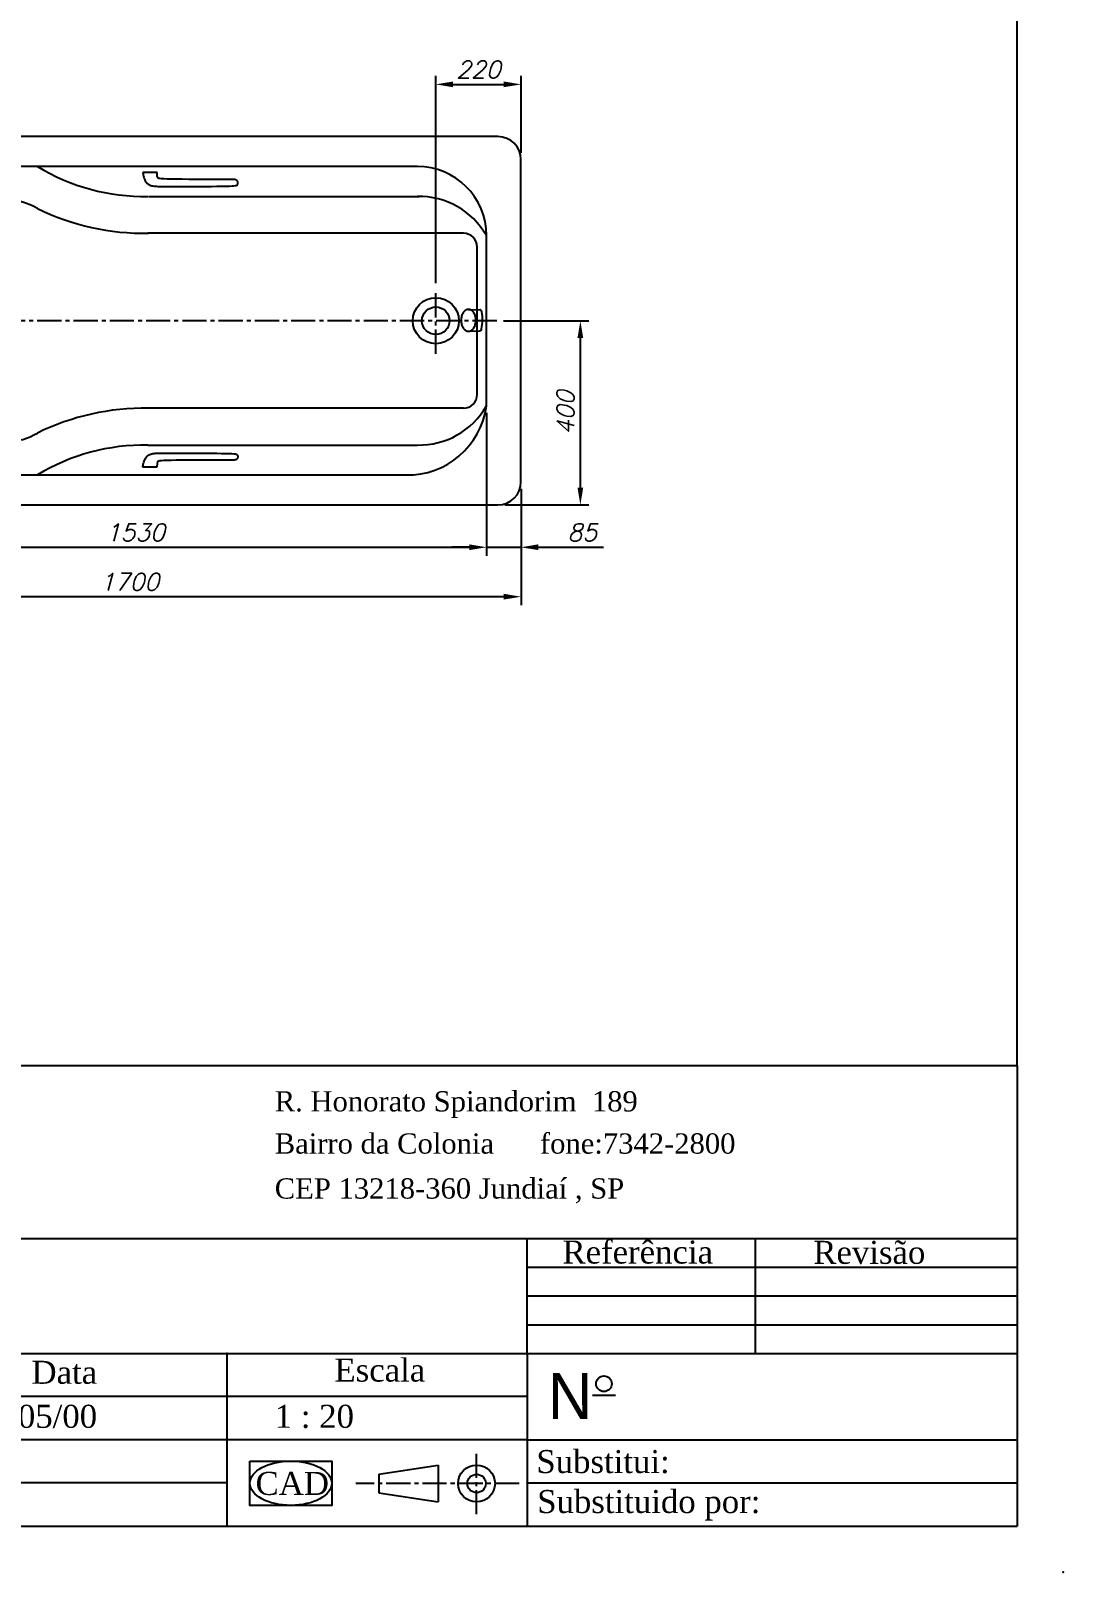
# Model space of a CAD drawing. Extents: x -5391 to -1191, y -1050 to 4890.
# Drawn here: x -3432 to -1191, y -1050 to 2298 of the extents above; entities that cross this region are included whole.
import ezdxf

# ---------------------------------------------------------------- set-up
doc = ezdxf.new("R2010")
doc.units = 0
doc.header["$LTSCALE"] = 70
doc.header["$MEASUREMENT"] = 0
doc.linetypes.add('CENTER2', pattern=[1.125, 0.75, -0.125, 0.125, -0.125])
doc.layers.get('DEFPOINTS').update_dxf_attribs({"linetype": 'CONTINUOUS'})
for name, color, linetype in [('CENTRO', 1, 'CENTER2'), ('ESTREITA', 1, 'CONTINUOUS'), ('FINA', 7, 'CONTINUOUS'), ('LARGA', 7, 'CONTINUOUS'), ('RAHMEN07', 5, 'CONTINUOUS')]:
    doc.layers.add(name, color=color, linetype=linetype)
doc.styles.add('FA', font='TIMES.TTF')
doc.styles.add('FABIO', font='romans.shx', dxfattribs={"oblique": 15})
doc.dimstyles.new('FABIO_AGUIAR', dxfattribs={"dimscale": 15, "dimtxt": 2.5, "dimasz": 2.5, "dimexe": 1.25, "dimexo": 1, "dimgap": 0.9, "dimtad": 1, "dimtxsty": 'FABIO', "dimcen": 2.5, "dimclrt": 3, "dimazin": 3, "dimtfac": 1, "dimtmove": 0, "dimatfit": 3, "dimtolj": 1, "dimtzin": 0})

# ---------------------------------------------------------------- blocks, each defined once
blk = doc.blocks.new('*D0')
at = {"layer": 'DEFPOINTS', "color": 0}
for p in [(-2420.7, 1668), (-2239, 1668), (-2417.9, 1268)]:
    blk.add_point(p, dxfattribs=at)
at = {"layer": 'ESTREITA', "color": 0}
for p, q in [((-2405.7, 1668), (-2220.3, 1668)), ((-2239, 1305.5), (-2239, 1630.5)), ((-2402.9, 1268), (-2220.3, 1268))]:
    blk.add_line(p, q, dxfattribs=at)
for points in [[(-2245.3, 1630.5), (-2232.8, 1630.5), (-2239, 1668)], [(-2245.3, 1305.5), (-2232.8, 1305.5), (-2239, 1268)]]:
    blk.add_solid(points, dxfattribs=at)
at = {"layer": 'ESTREITA', "color": 3, "insert": (-2271.3, 1468), "char_height": 37.5, "attachment_point": 5, "rotation": 90, "style": 'FABIO'}
blk.add_mtext('\\A1;400', dxfattribs=at)
blk = doc.blocks.new('*D1')
at = {"layer": 'DEFPOINTS', "color": 0}
for p in [(-2367.9, 2181.4), (-2367.9, 2018), (-2552.9, 1734.6)]:
    blk.add_point(p, dxfattribs=at)
at = {"layer": 'ESTREITA', "color": 0}
for p, q in [((-2552.9, 1749.6), (-2552.9, 2200.2)), ((-2515.4, 2181.4), (-2405.4, 2181.4)), ((-2367.9, 2033), (-2367.9, 2200.2))]:
    blk.add_line(p, q, dxfattribs=at)
for points in [[(-2515.4, 2187.7), (-2515.4, 2175.2), (-2552.9, 2181.4)], [(-2405.4, 2187.7), (-2405.4, 2175.2), (-2367.9, 2181.4)]]:
    blk.add_solid(points, dxfattribs=at)
at = {"layer": 'ESTREITA', "color": 3, "insert": (-2460.4, 2213.7), "char_height": 37.5, "attachment_point": 5, "style": 'FABIO'}
blk.add_mtext('\\A1;220', dxfattribs=at)
blk = doc.blocks.new('*D2')
at = {"layer": 'DEFPOINTS', "color": 0}
for p in [(-4067.9, 1318), (-2367.9, 1318), (-4067.9, 1068.6)]:
    blk.add_point(p, dxfattribs=at)
at = {"layer": 'ESTREITA', "color": 0}
for p, q in [((-4067.9, 1303), (-4067.9, 1049.9)), ((-2367.9, 1303), (-2367.9, 1049.9)), ((-2405.4, 1068.6), (-4030.4, 1068.6))]:
    blk.add_line(p, q, dxfattribs=at)
for points in [[(-4030.4, 1074.9), (-4030.4, 1062.4), (-4067.9, 1068.6)], [(-2405.4, 1074.9), (-2405.4, 1062.4), (-2367.9, 1068.6)]]:
    blk.add_solid(points, dxfattribs=at)
at = {"layer": 'ESTREITA', "color": 3, "insert": (-3217.9, 1100.9), "char_height": 37.5, "attachment_point": 5, "style": 'FABIO'}
blk.add_mtext('\\A1;1700', dxfattribs=at)
blk = doc.blocks.new('*D3')
at = {"layer": 'DEFPOINTS', "color": 0}
for p in [(-3967.9, 1633), (-2442.9, 1483), (-2442.9, 1176)]:
    blk.add_point(p, dxfattribs=at)
at = {"layer": 'ESTREITA', "color": 0}
for p, q in [((-3967.9, 1618), (-3967.9, 1157.3)), ((-2442.9, 1468), (-2442.9, 1157.3)), ((-3930.4, 1176), (-2480.4, 1176))]:
    blk.add_line(p, q, dxfattribs=at)
for points in [[(-3930.4, 1182.3), (-3930.4, 1169.8), (-3967.9, 1176)], [(-2480.4, 1182.3), (-2480.4, 1169.8), (-2442.9, 1176)]]:
    blk.add_solid(points, dxfattribs=at)
at = {"layer": 'ESTREITA', "color": 3, "insert": (-3205.4, 1208.3), "char_height": 37.5, "attachment_point": 5, "style": 'FABIO'}
blk.add_mtext('\\A1;1530', dxfattribs=at)
blk = doc.blocks.new('*D4')
at = {"layer": 'DEFPOINTS', "color": 0}
for p in [(-2442.9, 1468), (-2367.9, 1318), (-2442.9, 1176)]:
    blk.add_point(p, dxfattribs=at)
at = {"layer": 'ESTREITA', "color": 0}
for p, q in [((-2442.9, 1453), (-2442.9, 1157.3)), ((-2367.9, 1303), (-2367.9, 1157.3)), ((-2480.4, 1176), (-2517.9, 1176)), ((-2442.9, 1176), (-2367.9, 1176)), ((-2330.4, 1176), (-2188.6, 1176))]:
    blk.add_line(p, q, dxfattribs=at)
for points in [[(-2480.4, 1182.3), (-2480.4, 1169.8), (-2442.9, 1176)], [(-2330.4, 1182.3), (-2330.4, 1169.8), (-2367.9, 1176)]]:
    blk.add_solid(points, dxfattribs=at)
at = {"layer": 'ESTREITA', "color": 3, "insert": (-2234.8, 1208.3), "char_height": 37.5, "attachment_point": 5, "style": 'FABIO'}
blk.add_mtext('\\A1;85', dxfattribs=at)

msp = doc.modelspace()

# ---------------------------------------------------------------- linework, layer by layer
at = {"layer": 'CENTRO'}
for p, q in [((-2552.927, 1596.331), (-2552.927, 1734.551)), ((-2420.727, 1667.989), (-4114.657, 1667.989)), ((-2464.314, -924.297), (-2464.314, -785.271)), ((-2371.873, -857.495), (-2726.225, -857.495))]:
    msp.add_line(p, q, dxfattribs=at)
at = {"layer": 'FINA'}
for p, q in [((-1290.732, 49.896), (-5034.732, 49.896)), ((-5034.732, -325.104), (-1290.732, -325.104)), ((-2354.466, -575.104), (-2354.466, -325.104)), ((-1858.599, -575.104), (-1858.599, -325.104)), ((-2354.466, -387.604), (-1290.732, -387.604)), ((-2354.466, -450.104), (-1290.732, -450.104)), ((-2354.466, -512.604), (-1290.732, -512.604)), ((-5034.732, -575.104), (-1290.732, -575.104)), ((-3006.532, -575.104), (-3006.532, -950.104)), ((-2354.466, -575.104), (-2354.466, -950.104)), ((-2354.466, -668.854), (-5034.732, -668.854)), ((-2212.8, -665.736), (-2163.063, -665.736)), ((-2354.466, -762.604), (-5034.732, -762.604)), ((-2354.466, -762.604), (-1290.732, -762.604)), ((-2676.57, -837.495), (-2547.599, -817.495)), ((-2547.599, -817.495), (-2547.599, -897.495)), ((-3006.532, -856.354), (-5034.732, -856.354)), ((-2676.57, -837.492), (-2676.57, -877.495)), ((-2354.466, -856.354), (-1290.732, -856.354)), ((-2354.466, -856.354), (-2354.466, -856.354)), ((-2676.57, -877.495), (-2547.599, -897.495)), ((-5034.732, -950.104), (-1290.732, -950.104))]:
    msp.add_line(p, q, dxfattribs=at)
for centre, radius in [((-2187.931, -640.898), 16.935), ((-2464.314, -857.495), 40), ((-2464.314, -857.495), 20)]:
    msp.add_circle(centre, radius, dxfattribs=at)
for p in [(-2354.466, -387.604), (-2354.466, -450.104), (-2354.466, -512.604), (-3006.532, -575.104), (-2354.466, -668.854), (-2354.466, -762.604), (-2354.466, -856.354)]:
    msp.add_point(p, dxfattribs=at)
at = {"layer": 'FINA', "linetype": 'CONTINUOUS'}
msp.add_point((-1190.732, -1050.104), dxfattribs=at)
at = {"layer": 'LARGA'}
for p, q in [((-2417.927, 2067.989), (-4017.927, 2067.989)), ((-2367.927, 1317.989), (-2367.927, 2017.989)), ((-2592.927, 2002.989), (-3533.734, 2002.989)), ((-3158.162, 1990.099), (-3188.988, 1990.099)), ((-3176.397, 1938.015), (-2588.032, 1938.015)), ((-2492.927, 1857.989), (-3177.927, 1857.989)), ((-2442.927, 1482.989), (-2442.927, 1852.989)), ((-2462.927, 1507.989), (-2462.927, 1827.989)), ((-2482.577, 1692.676), (-2457.632, 1691.805)), ((-2483.175, 1645.217), (-2458.119, 1646.092)), ((-2492.927, 1477.989), (-3177.927, 1477.989)), ((-3177.927, 1397.989), (-2592.927, 1397.989)), ((-3158.314, 1350.106), (-3189.14, 1350.121)), ((-3527.927, 1332.989), (-2617.927, 1332.989)), ((-4017.927, 1267.989), (-2417.927, 1267.989))]:
    msp.add_line(p, q, dxfattribs=at)
at = {"layer": 'LARGA', "linetype": 'CONTINUOUS'}
msp.add_line((-1290.732, 49.896), (-1290.732, -950.104), dxfattribs=at)
at = {"layer": 'LARGA'}
for points in [[(-3188.988, 1990.099), (-3188.75, 1988.696), (-3188.408, 1986.832), (-3187.954, 1984.612), (-3187.378, 1982.144), (-3186.671, 1979.534), (-3185.826, 1976.889), (-3184.833, 1974.314), (-3183.682, 1971.918), (-3182.369, 1969.784), (-3180.899, 1967.917), (-3179.281, 1966.298), (-3177.523, 1964.91), (-3175.636, 1963.735), (-3173.627, 1962.756), (-3171.505, 1961.954), (-3169.28, 1961.312), (-3166.956, 1960.812), (-3164.526, 1960.436), (-3161.978, 1960.167), (-3159.299, 1959.986), (-3156.478, 1959.877), (-3153.504, 1959.82), (-3150.363, 1959.8), (-3147.045, 1959.797), (-3143.512, 1959.797), (-3139.63, 1959.797), (-3135.239, 1959.797), (-3130.179, 1959.797), (-3124.289, 1959.797), (-3117.411, 1959.797), (-3109.383, 1959.797), (-3100.047, 1959.797), (-3089.339, 1959.798), (-3077.583, 1959.805), (-3065.199, 1959.823), (-3052.608, 1959.86), (-3040.23, 1959.92), (-3028.485, 1960.01), (-3017.795, 1960.135), (-3008.579, 1960.302), (-3001.151, 1960.516), (-2995.393, 1960.783), (-2991.08, 1961.11), (-2987.986, 1961.501), (-2985.888, 1961.964), (-2984.559, 1962.503), (-2983.776, 1963.126), (-2983.312, 1963.837), (-2982.98, 1964.638), (-2982.743, 1965.51), (-2982.601, 1966.429), (-2982.554, 1967.372), (-2982.601, 1968.315), (-2982.743, 1969.235), (-2982.98, 1970.107), (-2983.312, 1970.907), (-2983.737, 1971.619), (-2984.251, 1972.241), (-2984.849, 1972.781), (-2985.523, 1973.243), (-2986.268, 1973.635), (-2987.078, 1973.961), (-2987.948, 1974.229), (-2988.871, 1974.443), (-2989.888, 1974.609), (-2991.232, 1974.735), (-2993.179, 1974.824), (-2996.009, 1974.885), (-2999.999, 1974.921), (-3005.429, 1974.94), (-3012.576, 1974.947), (-3021.718, 1974.948), (-3032.993, 1974.949), (-3045.967, 1974.956), (-3060.066, 1974.974), (-3074.717, 1975.011), (-3089.343, 1975.071), (-3103.371, 1975.161), (-3116.227, 1975.286), (-3127.336, 1975.453), (-3136.265, 1975.668), (-3143.152, 1975.946), (-3148.273, 1976.301), (-3151.909, 1976.747), (-3154.336, 1977.3), (-3155.833, 1977.974), (-3156.679, 1978.784), (-3157.151, 1979.745), (-3157.485, 1980.864), (-3157.736, 1982.109), (-3157.915, 1983.443), (-3158.036, 1984.827), (-3158.109, 1986.224), (-3158.146, 1987.593), (-3158.16, 1988.898), (-3158.162, 1990.099)], [(-3189.14, 1350.121), (-3188.901, 1351.523), (-3188.558, 1353.388), (-3188.103, 1355.607), (-3187.525, 1358.074), (-3186.818, 1360.684), (-3185.971, 1363.329), (-3184.977, 1365.903), (-3183.825, 1368.299), (-3182.511, 1370.432), (-3181.04, 1372.299), (-3179.421, 1373.917), (-3177.663, 1375.304), (-3175.775, 1376.478), (-3173.765, 1377.456), (-3171.643, 1378.257), (-3169.418, 1378.898), (-3167.094, 1379.397), (-3164.664, 1379.772), (-3162.115, 1380.04), (-3159.436, 1380.219), (-3156.615, 1380.327), (-3153.64, 1380.382), (-3150.5, 1380.401), (-3147.181, 1380.402), (-3143.649, 1380.401), (-3139.767, 1380.399), (-3135.376, 1380.397), (-3130.316, 1380.394), (-3124.426, 1380.391), (-3117.548, 1380.388), (-3109.52, 1380.384), (-3100.184, 1380.379), (-3089.476, 1380.373), (-3077.72, 1380.361), (-3065.336, 1380.336), (-3052.745, 1380.293), (-3040.367, 1380.227), (-3028.622, 1380.132), (-3017.932, 1380.001), (-3008.716, 1379.83), (-3001.288, 1379.612), (-2995.53, 1379.342), (-2991.217, 1379.014), (-2988.124, 1378.621), (-2986.026, 1378.157), (-2984.698, 1377.617), (-2983.914, 1376.994), (-2983.451, 1376.282), (-2983.12, 1375.481), (-2982.883, 1374.609), (-2982.741, 1373.69), (-2982.694, 1372.747), (-2982.742, 1371.804), (-2982.885, 1370.885), (-2983.122, 1370.013), (-2983.454, 1369.212), (-2983.88, 1368.501), (-2984.394, 1367.879), (-2984.992, 1367.34), (-2985.666, 1366.877), (-2986.412, 1366.486), (-2987.222, 1366.16), (-2988.092, 1365.893), (-2989.015, 1365.68), (-2990.032, 1365.513), (-2991.376, 1365.389), (-2993.323, 1365.3), (-2996.153, 1365.241), (-3000.143, 1365.207), (-3005.573, 1365.19), (-3012.72, 1365.187), (-3021.863, 1365.19), (-3033.137, 1365.195), (-3046.111, 1365.194), (-3060.211, 1365.182), (-3074.861, 1365.153), (-3089.487, 1365.1), (-3103.516, 1365.017), (-3116.372, 1364.898), (-3127.481, 1364.737), (-3136.41, 1364.526), (-3143.297, 1364.251), (-3148.418, 1363.899), (-3152.054, 1363.455), (-3154.481, 1362.903), (-3155.979, 1362.229), (-3156.825, 1361.42), (-3157.298, 1360.459), (-3157.632, 1359.341), (-3157.884, 1358.095), (-3158.064, 1356.761), (-3158.185, 1355.377), (-3158.259, 1353.981), (-3158.297, 1352.611), (-3158.311, 1351.307), (-3158.314, 1350.106)]]:
    msp.add_lwpolyline(points, dxfattribs=at)
msp.add_lwpolyline([(-2481.98, 1645.259, 0.13745257), (-2476.158, 1646.891, 0.10702438), (-2470.568, 1652.2, 0.08091524), (-2467.144, 1659.541, 0.06885309), (-2465.841, 1668.955, 0.06885309), (-2467.144, 1678.369, 0.08091524), (-2470.568, 1685.71, 0.10702438), (-2476.158, 1691.019, 0.13745257), (-2481.98, 1692.651, 0.13745257), (-2487.803, 1691.019, 0.10702438), (-2493.393, 1685.71, 0.08091524), (-2496.817, 1678.369, 0.06885309), (-2498.12, 1668.955, 0.06885309), (-2496.817, 1659.541, 0.08091524), (-2493.393, 1652.2, 0.10702438), (-2487.803, 1646.891, 0.13745257)], format="xyb", close=True, dxfattribs=at)
for radius in [50, 30]:
    msp.add_circle((-2552.927, 1667.989), radius, dxfattribs=at)
for centre, radius, start, end in [((-2417.927, 2017.989), 50, 0, 90), ((-3184.962, 2387.593), 449.659, 238.795524, 270.896339), ((-2592.927, 1852.989), 150, 0, 90), ((-3486.348, 1797.229), 133.548, 59.180911, 117.823945), ((-3184.962, 2387.593), 529.659, 243.906282, 270.896339), ((-2589.564, 1769.072), 168.951, 29.78164, 91.140796), ((-2492.927, 1827.989), 30, 0, 90), ((-2457.806, 1686.808), 5, 8.402137, 88), ((-2568.519, 1670.456), 116.913, 350.035024, 8.402137), ((-2458.294, 1651.089), 5, 272, 350.035024), ((-2492.927, 1507.989), 30, 270, 0), ((-3184.962, 948.384), 529.659, 89.103661, 116.093718), ((-2614.499, 1506.072), 173.117, 268.865124, 352.337465), ((-2589.564, 1566.906), 168.951, 268.859204, 330.21836), ((-3486.348, 1538.749), 133.548, 242.176055, 300.819089), ((-3184.962, 948.384), 449.659, 89.103661, 121.204476), ((-2417.927, 1317.989), 50, 270, 0)]:
    msp.add_arc(centre, radius, start, end, dxfattribs=at)
at = {"layer": 'RAHMEN07'}
msp.add_line((-1290.732, 49.896), (-1290.732, 4789.896), dxfattribs=at)
msp.add_lwpolyline([(-2956.485, -808.802), (-2778.643, -808.802), (-2778.643, -905.065), (-2956.485, -905.065)], close=True, dxfattribs=at)
msp.add_ellipse((-2867.564, -856.933), major_axis=(-88.921, 0), ratio=0.54128028, dxfattribs=at)

# ---------------------------------------------------------------- texts
at = {"layer": 'FINA', "style": 'FA'}
for s, height, p in [('R. Honorato Spiandorim  189', 44, (-2902.604, -49.383)), ('Bairro da Colonia      fone:7342-2800', 44, (-2902.604, -141.05)), ('CEP 13218-360 Jundiaí , SP', 44, (-2902.603, -238.678)), ('Referência', 50, (-2277.95, -379.772)), ('Revisão', 50, (-1733.275, -380.404)), ('Data', 50, (-3430.751, -640.943)), ('Escala', 50, (-2772.939, -636.141)), ('25/05/00', 50, (-3556.79, -736.598)), ('1 : 20', 50, (-2902.574, -736.598)), ('Substitui:', 50, (-2334.572, -834.804)), ('CAD', 50, (-2944.246, -882.305)), ('Substituido por:', 50, (-2332.738, -921.638))]:
    msp.add_text(s, height=height, dxfattribs=at).set_placement(p)
at = {"layer": 'FINA'}
msp.add_text('N', height=100, dxfattribs=at).set_placement((-2309.6, -717.673))

# ---------------------------------------------------------------- dimensions: what is measured, and where the dimension line sits
at = {"layer": 'ESTREITA'}
for base, p1, p2, text, picture, middle in [((-2367.927, 2181.443), (-2552.927, 1734.551), (-2367.927, 2017.989), '220', '*D1', (-2460.427, 2213.693)), ((-2442.927, 1176.018), (-3967.927, 1632.989), (-2442.927, 1482.989), '1530', '*D3', (-3205.427, 1208.268))]:
    dim = msp.add_linear_dim(base=base, p1=p1, p2=p2, text=text, dimstyle='FABIO_AGUIAR', dxfattribs=at)
    dim.commit()
    dim.dimension.update_dxf_attribs({"geometry": picture, "text_midpoint": middle})
dim = msp.add_linear_dim(base=(-2239.046, 1667.989), p1=(-2417.927, 1267.989), p2=(-2420.727, 1667.989), angle=90, dimstyle='FABIO_AGUIAR', dxfattribs=at)
dim.commit()
dim.dimension.update_dxf_attribs({"geometry": '*D0', "text_midpoint": (-2271.296, 1467.989)})
dim = msp.add_linear_dim(base=(-2442.927, 1176.018), p1=(-2367.927, 1317.989), p2=(-2442.927, 1467.989), text='85', dimstyle='FABIO_AGUIAR', dxfattribs=at)
dim.commit()
dim.dimension.update_dxf_attribs({"geometry": '*D4', "text_midpoint": (-2234.785, 1176.018), "dimtype": 160})
dim = msp.add_linear_dim(base=(-4067.927, 1068.601), p1=(-2367.927, 1317.989), p2=(-4067.927, 1317.989), dimstyle='FABIO_AGUIAR', dxfattribs=at)
dim.commit()
dim.dimension.update_dxf_attribs({"geometry": '*D2', "text_midpoint": (-3217.927, 1100.851)})

doc.saveas('drawing.dxf')
